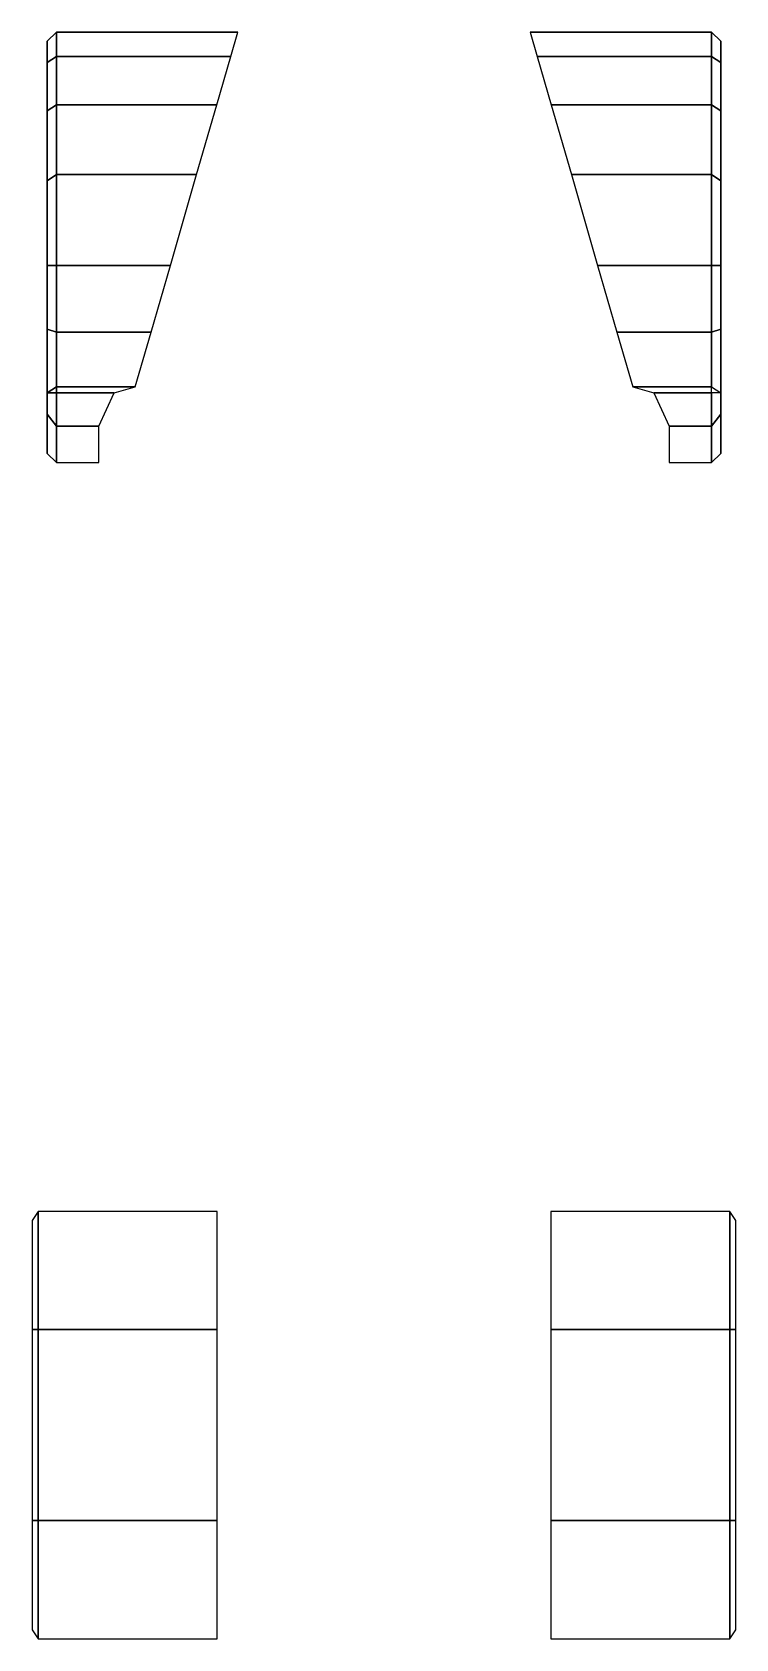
# Model space of a CAD drawing. Extents: x -1.16 to 1.16, y -2.66 to 2.64.
import ezdxf

# ---------------------------------------------------------------- set-up
doc = ezdxf.new("R2010")
doc.units = 0
doc.layers.add('FENDERS', color=6, linetype='CONTINUOUS')

msp = doc.modelspace()

# ---------------------------------------------------------------- linework, layer by layer
at = {"layer": 'FENDERS'}
for points in [[(-1.08, 2.56, 1.04), (-1.08, 2.64, 0.88), (-1.11, 2.61, 0.85), (-1.11, 2.54, 1.01)], [(-1.08, 2.64, 0.88), (-1.08, 2.64, 0.72), (-1.11, 2.61, 0.69), (-1.11, 2.61, 0.85)], [(-1.11, 2.54, 1.01), (-1.11, 2.61, 0.85), (-1.11, 2.53, 0.8), (-1.11, 2.45, 0.91)], [(-1.11, 2.61, 0.85), (-1.11, 2.61, 0.69), (-1.11, 2.53, 0.75), (-1.11, 2.53, 0.8)], [(-0.5049, 2.56, 1.04), (-0.4818, 2.64, 0.88), (-1.08, 2.64, 0.88), (-1.08, 2.56, 1.04)], [(-0.4818, 2.64, 0.88), (-0.4818, 2.64, 0.72), (-1.08, 2.64, 0.72), (-1.08, 2.64, 0.88)], [(0.4818, 2.64, 0.88), (0.5049, 2.56, 1.04), (1.08, 2.56, 1.04), (1.08, 2.64, 0.88)], [(0.4818, 2.64, 0.72), (0.4818, 2.64, 0.88), (1.08, 2.64, 0.88), (1.08, 2.64, 0.72)], [(1.08, 2.64, 0.88), (1.08, 2.56, 1.04), (1.11, 2.54, 1.01), (1.11, 2.61, 0.85)], [(1.08, 2.64, 0.72), (1.08, 2.64, 0.88), (1.11, 2.61, 0.85), (1.11, 2.61, 0.69)], [(1.11, 2.61, 0.85), (1.11, 2.54, 1.01), (1.11, 2.45, 0.91), (1.11, 2.53, 0.8)], [(1.11, 2.61, 0.69), (1.11, 2.61, 0.85), (1.11, 2.53, 0.8), (1.11, 2.53, 0.75)], [(-1.08, 2.4, 1.2), (-1.08, 2.56, 1.04), (-1.11, 2.54, 1.01), (-1.11, 2.38, 1.17)], [(-0.5512, 2.4, 1.2), (-0.5049, 2.56, 1.04), (-1.08, 2.56, 1.04), (-1.08, 2.4, 1.2)], [(0.5049, 2.56, 1.04), (0.5512, 2.4, 1.2), (1.08, 2.4, 1.2), (1.08, 2.56, 1.04)], [(1.08, 2.56, 1.04), (1.08, 2.4, 1.2), (1.11, 2.38, 1.17), (1.11, 2.54, 1.01)], [(-1.11, 2.38, 1.17), (-1.11, 2.54, 1.01), (-1.11, 2.45, 0.91), (-1.11, 2.29, 1.07)], [(1.11, 2.54, 1.01), (1.11, 2.38, 1.17), (1.11, 2.29, 1.07), (1.11, 2.45, 0.91)], [(-1.08, 2.17, 1.3), (-1.08, 2.4, 1.2), (-1.11, 2.38, 1.17), (-1.11, 2.15, 1.27)], [(-0.6177, 2.17, 1.3), (-0.5512, 2.4, 1.2), (-1.08, 2.4, 1.2), (-1.08, 2.17, 1.3)], [(0.5512, 2.4, 1.2), (0.6177, 2.17, 1.3), (1.08, 2.17, 1.3), (1.08, 2.4, 1.2)], [(1.08, 2.4, 1.2), (1.08, 2.17, 1.3), (1.11, 2.15, 1.27), (1.11, 2.38, 1.17)], [(-1.11, 2.15, 1.27), (-1.11, 2.38, 1.17), (-1.11, 2.29, 1.07), (-1.11, 2.09, 1.15)], [(1.11, 2.38, 1.17), (1.11, 2.15, 1.27), (1.11, 2.09, 1.15), (1.11, 2.29, 1.07)], [(-1.08, 1.87, 1.3), (-1.08, 2.17, 1.3), (-1.11, 2.15, 1.27), (-1.11, 1.87, 1.27)], [(-1.11, 1.87, 1.27), (-1.11, 2.15, 1.27), (-1.11, 2.09, 1.15), (-1.11, 1.88, 1.15)], [(-0.7044, 1.87, 1.3), (-0.6177, 2.17, 1.3), (-1.08, 2.17, 1.3), (-1.08, 1.87, 1.3)], [(0.6177, 2.17, 1.3), (0.7044, 1.87, 1.3), (1.08, 1.87, 1.3), (1.08, 2.17, 1.3)], [(1.08, 2.17, 1.3), (1.08, 1.87, 1.3), (1.11, 1.87, 1.27), (1.11, 2.15, 1.27)], [(1.11, 2.15, 1.27), (1.11, 1.87, 1.27), (1.11, 1.88, 1.15), (1.11, 2.09, 1.15)], [(-1.11, 1.66, 1.18), (-1.11, 1.87, 1.27), (-1.11, 1.88, 1.15), (-1.11, 1.67, 1.07)], [(-1.08, 1.65, 1.21), (-1.08, 1.87, 1.3), (-1.11, 1.87, 1.27), (-1.11, 1.66, 1.18)], [(-0.768, 1.65, 1.21), (-0.7044, 1.87, 1.3), (-1.08, 1.87, 1.3), (-1.08, 1.65, 1.21)], [(0.7044, 1.87, 1.3), (0.768, 1.65, 1.21), (1.08, 1.65, 1.21), (1.08, 1.87, 1.3)], [(1.08, 1.87, 1.3), (1.08, 1.65, 1.21), (1.11, 1.66, 1.18), (1.11, 1.87, 1.27)], [(1.11, 1.87, 1.27), (1.11, 1.66, 1.18), (1.11, 1.67, 1.07), (1.11, 1.88, 1.15)], [(-1.11, 1.45, 0.98), (-1.11, 1.66, 1.18), (-1.11, 1.67, 1.07), (-1.11, 1.46, 0.85)], [(-1.08, 1.47, 1.05), (-1.08, 1.65, 1.21), (-1.11, 1.66, 1.18), (-1.11, 1.45, 0.98)], [(-0.82, 1.47, 1.05), (-0.768, 1.65, 1.21), (-1.08, 1.65, 1.21), (-1.08, 1.47, 1.05)], [(0.768, 1.65, 1.21), (0.82, 1.47, 1.05), (1.08, 1.47, 1.05), (1.08, 1.65, 1.21)], [(1.08, 1.65, 1.21), (1.08, 1.47, 1.05), (1.11, 1.45, 0.98), (1.11, 1.66, 1.18)], [(1.11, 1.66, 1.18), (1.11, 1.45, 0.98), (1.11, 1.46, 0.85), (1.11, 1.67, 1.07)], [(-1.08, 1.45, 1.03), (-1.08, 1.47, 1.05), (-1.11, 1.45, 0.98)], [(-1.11, 1.38, 0.86), (-1.11, 1.45, 0.98), (-1.11, 1.46, 0.85), (-1.11, 1.42, 0.78)], [(-1.08, 1.34, 0.86), (-1.08, 1.45, 1.03), (-1.11, 1.45, 0.98), (-1.11, 1.38, 0.86)], [(-0.89, 1.45, 1.03), (-0.82, 1.47, 1.05), (-1.08, 1.47, 1.05), (-1.08, 1.45, 1.03)], [(-0.94, 1.34, 0.86), (-0.89, 1.45, 1.03), (-1.08, 1.45, 1.03), (-1.08, 1.34, 0.86)], [(0.82, 1.47, 1.05), (0.89, 1.45, 1.03), (1.08, 1.45, 1.03), (1.08, 1.47, 1.05)], [(0.89, 1.45, 1.03), (0.94, 1.34, 0.86), (1.08, 1.34, 0.86), (1.08, 1.45, 1.03)], [(1.08, 1.45, 1.03), (1.08, 1.34, 0.86), (1.11, 1.38, 0.86), (1.11, 1.45, 0.98)], [(1.11, 1.45, 0.98), (1.11, 1.38, 0.86), (1.11, 1.42, 0.78), (1.11, 1.46, 0.85)], [(-1.11, 1.25, 0.53), (-1.11, 1.38, 0.86), (-1.11, 1.42, 0.78), (-1.11, 1.34, 0.53)], [(-1.08, 1.22, 0.53), (-1.08, 1.34, 0.86), (-1.11, 1.38, 0.86), (-1.11, 1.25, 0.53)], [(1.08, 1.34, 0.86), (1.08, 1.22, 0.53), (1.11, 1.25, 0.53), (1.11, 1.38, 0.86)], [(1.11, 1.38, 0.86), (1.11, 1.25, 0.53), (1.11, 1.34, 0.53), (1.11, 1.42, 0.78)], [(-0.94, 1.22, 0.53), (-0.94, 1.34, 0.86), (-1.08, 1.34, 0.86), (-1.08, 1.22, 0.53)], [(0.94, 1.34, 0.86), (0.94, 1.22, 0.53), (1.08, 1.22, 0.53), (1.08, 1.34, 0.86)], [(-1.14, -1.64, 1.05), (-1.14, -1.25, 0.56), (-1.16, -1.28, 0.56), (-1.16, -1.64, 1.02)], [(-0.55, -1.64, 1.05), (-0.55, -1.25, 0.56), (-1.14, -1.25, 0.56), (-1.14, -1.64, 1.05)], [(0.55, -1.25, 0.56), (0.55, -1.64, 1.05), (1.14, -1.64, 1.05), (1.14, -1.25, 0.56)], [(1.14, -1.25, 0.56), (1.14, -1.64, 1.05), (1.16, -1.64, 1.02), (1.16, -1.28, 0.56)], [(-1.14, -2.27, 1.05), (-1.14, -1.64, 1.05), (-1.16, -1.64, 1.02), (-1.16, -2.27, 1.02)], [(-0.55, -2.27, 1.05), (-0.55, -1.64, 1.05), (-1.14, -1.64, 1.05), (-1.14, -2.27, 1.05)], [(0.55, -1.64, 1.05), (0.55, -2.27, 1.05), (1.14, -2.27, 1.05), (1.14, -1.64, 1.05)], [(1.14, -1.64, 1.05), (1.14, -2.27, 1.05), (1.16, -2.27, 1.02), (1.16, -1.64, 1.02)], [(-1.14, -2.66, 0.56), (-1.14, -2.27, 1.05), (-1.16, -2.27, 1.02), (-1.16, -2.63, 0.56)], [(-0.55, -2.66, 0.56), (-0.55, -2.27, 1.05), (-1.14, -2.27, 1.05), (-1.14, -2.66, 0.56)], [(0.55, -2.27, 1.05), (0.55, -2.66, 0.56), (1.14, -2.66, 0.56), (1.14, -2.27, 1.05)], [(1.14, -2.27, 1.05), (1.14, -2.66, 0.56), (1.16, -2.63, 0.56), (1.16, -2.27, 1.02)]]:
    msp.add_3dface(points, dxfattribs=at)

doc.saveas('drawing.dxf')
